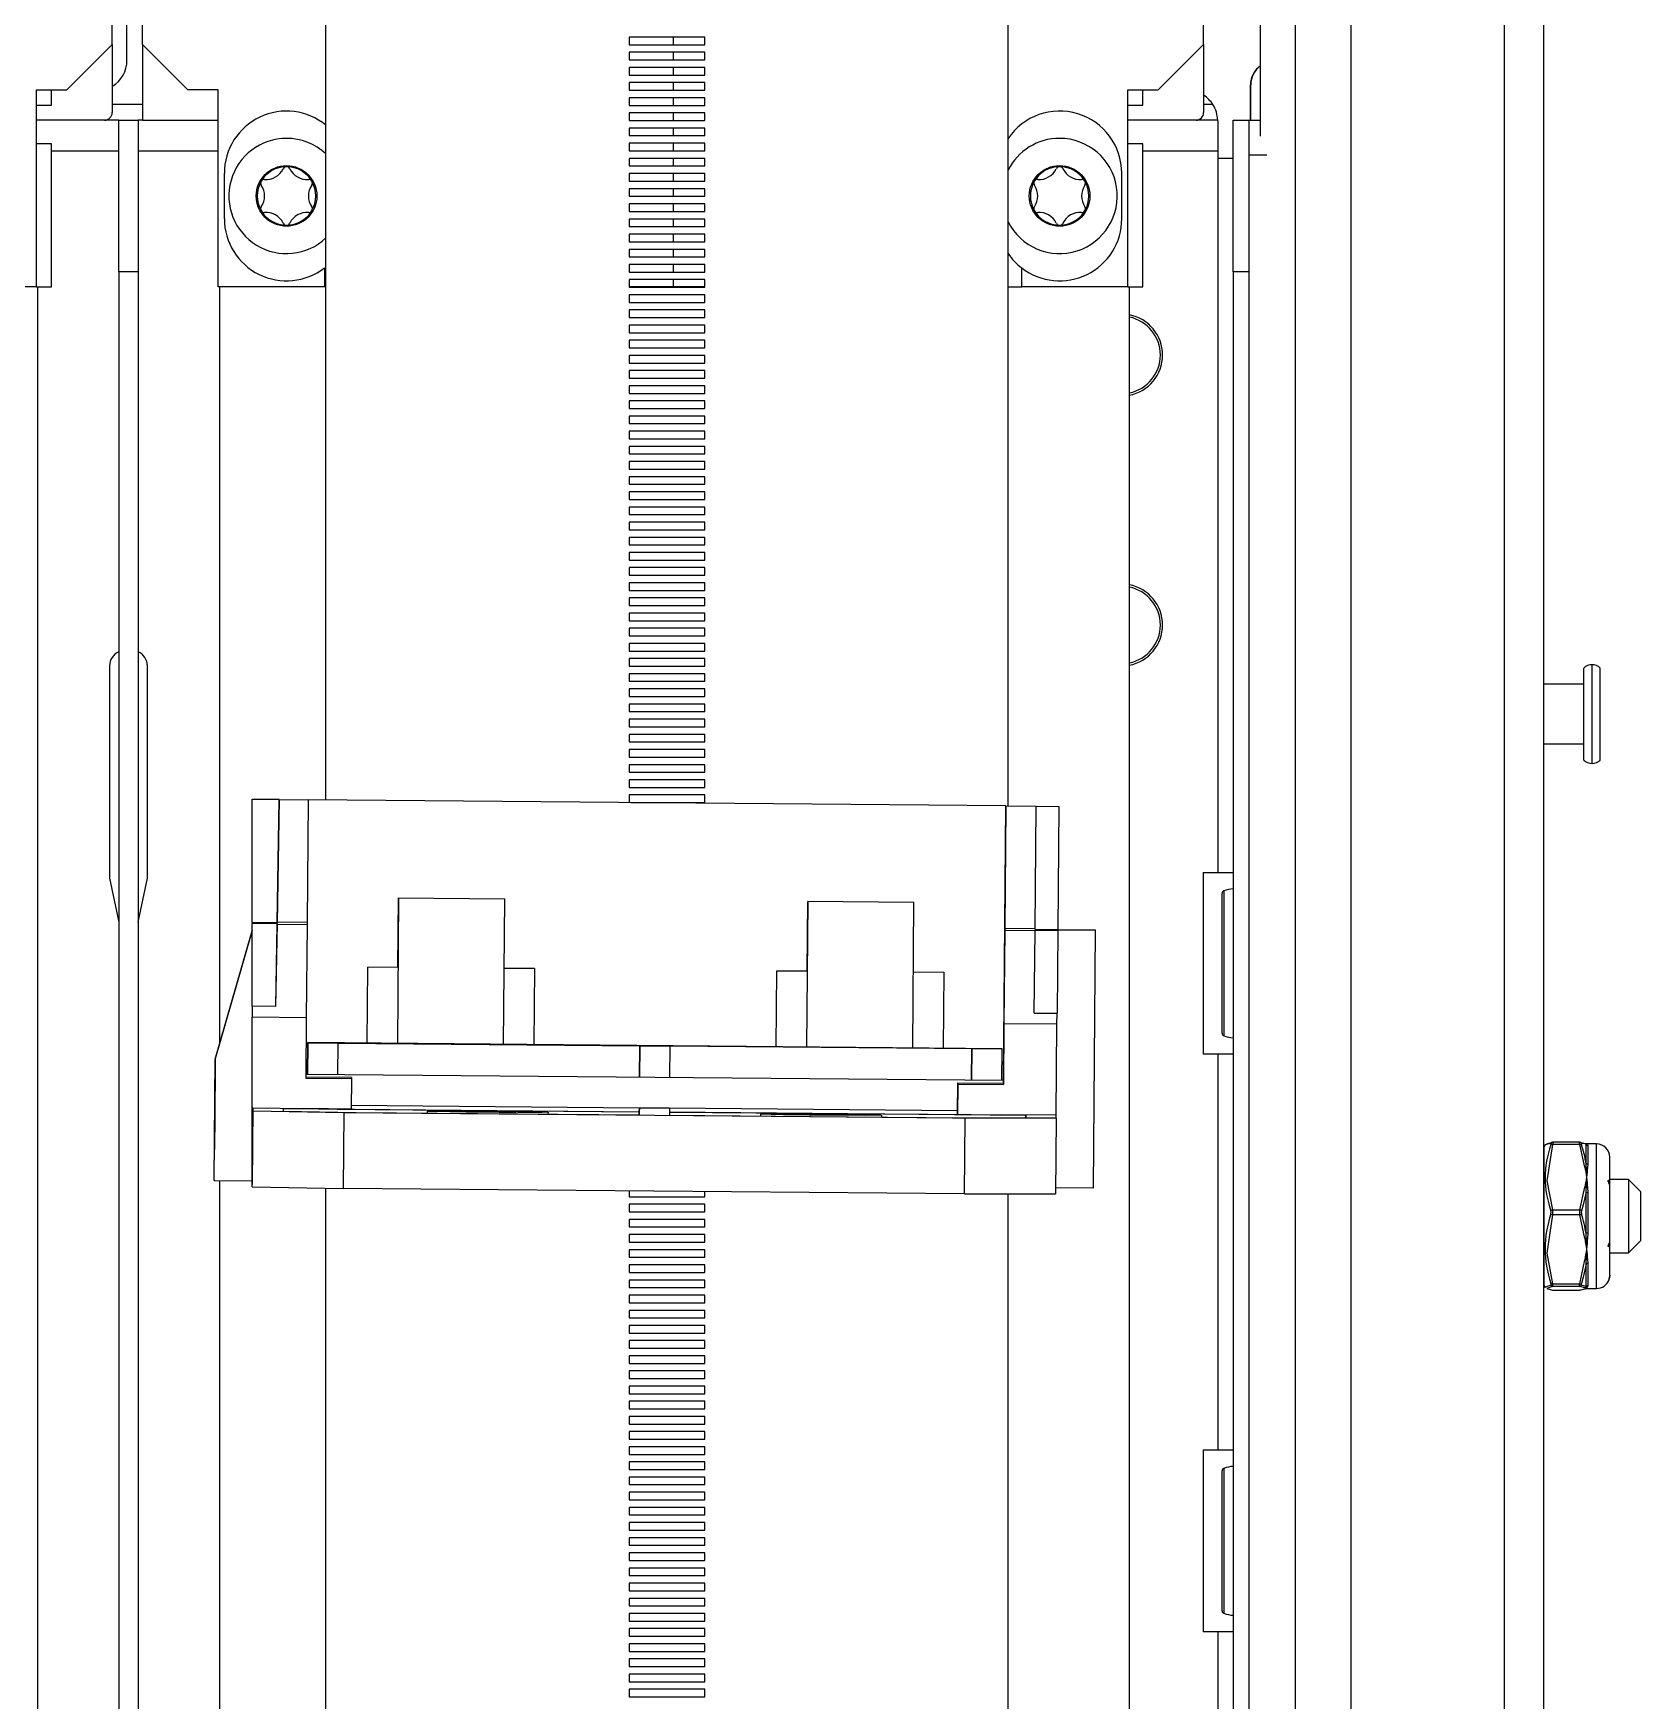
# Paper-space layout 'D' of a CAD drawing. Header units: inches. Extents: x 0 to 136, y 0 to 88.
# Drawn here: x 39.05 to 44.61, y 74.25 to 80.02 of the extents above; entities that cross this region are included whole.
import ezdxf

# ---------------------------------------------------------------- set-up
doc = ezdxf.new("R2010")
doc.units = ezdxf.units.IN
doc.header["$LTSCALE"] = 4
doc.header["$MEASUREMENT"] = 0

psp = doc.layouts.new('D')

# ---------------------------------------------------------------- linework, layer by layer
at = {"color": 7, "linetype": 'Continuous', "lineweight": 25}
for p, q in [((44.1397, 47.4141), (44.1397, 83.2074)), ((44.2752, 83.2074), (44.2752, 47.4141)), ((43.6085, 47.6765), (43.6085, 82.9449)), ((40.0585, 77.3692), (40.0585, 81.8923)), ((42.4207, 77.3486), (42.4207, 81.8923)), ((39.3183, 79.9858), (39.3183, 81.4031)), ((39.4233, 79.9858), (39.4233, 81.4031)), ((43.0979, 79.9858), (43.0979, 81.4031)), ((43.4154, 80.5943), (43.4154, 53.9276)), ((39.3696, 79.9308), (39.3696, 80.2191)), ((43.2941, 80.26), (43.2941, 79.6677)), ((39.3183, 79.9858), (39.1609, 79.8283)), ((39.3183, 79.9858), (39.3183, 79.7496)), ((39.5808, 79.8283), (39.4233, 79.9858)), ((39.4233, 79.9858), (39.4233, 79.7233)), ((41.3708, 80.0109), (41.1084, 80.0109)), ((41.1084, 80.0109), (41.1084, 79.9847)), ((41.3708, 80.0109), (41.1084, 80.0109)), ((41.1084, 79.9847), (41.3708, 79.9847)), ((41.2606, 80.0109), (41.2606, 79.9847)), ((41.2606, 80.0109), (41.2606, 79.9847)), ((41.3708, 79.9847), (41.3708, 80.0109)), ((43.0979, 79.9858), (42.9404, 79.8283)), ((43.0979, 79.9858), (43.0979, 79.7496)), ((41.3708, 79.9584), (41.1084, 79.9584)), ((41.1084, 79.9584), (41.1084, 79.9322)), ((41.3708, 79.9584), (41.1084, 79.9584)), ((41.1084, 79.9322), (41.3708, 79.9322)), ((41.2606, 79.9584), (41.2606, 79.9322)), ((41.2606, 79.9584), (41.2606, 79.9322)), ((41.3708, 79.9322), (41.3708, 79.9584)), ((41.3708, 79.9059), (41.1084, 79.9059)), ((41.1084, 79.9059), (41.1084, 79.8797)), ((41.3708, 79.9059), (41.1084, 79.9059)), ((41.1084, 79.8797), (41.3708, 79.8797)), ((41.2606, 79.9059), (41.2606, 79.8797)), ((41.2606, 79.9059), (41.2606, 79.8797)), ((41.3708, 79.8797), (41.3708, 79.9059)), ((39.0559, 79.8283), (39.1609, 79.8283)), ((39.0559, 79.1459), (39.0559, 79.8283)), ((39.1084, 79.7758), (39.1084, 79.8283)), ((39.6858, 79.8283), (39.5808, 79.8283)), ((39.6858, 79.1459), (39.6858, 79.8283)), ((41.3708, 79.8534), (41.1084, 79.8534)), ((41.1084, 79.8534), (41.1084, 79.8272)), ((41.3708, 79.8534), (41.1084, 79.8534)), ((41.1084, 79.8272), (41.3708, 79.8272)), ((41.3708, 79.801), (41.1084, 79.801)), ((41.1084, 79.801), (41.1084, 79.7747)), ((41.3708, 79.801), (41.1084, 79.801)), ((41.2606, 79.8534), (41.2606, 79.8272)), ((41.2606, 79.8534), (41.2606, 79.8272)), ((41.2606, 79.801), (41.2606, 79.7747)), ((41.2606, 79.801), (41.2606, 79.7747)), ((41.3708, 79.8272), (41.3708, 79.8534)), ((41.3708, 79.7747), (41.3708, 79.801)), ((42.8354, 79.8283), (42.9404, 79.8283)), ((42.8354, 79.1459), (42.8354, 79.8283)), ((42.8879, 79.7758), (42.8879, 79.8283)), ((43.2611, 79.8457), (43.26, 79.8457)), ((43.26, 79.7233), (43.26, 79.8457)), ((43.2611, 79.7233), (43.2611, 79.8457)), ((39.0559, 79.7758), (39.1084, 79.7758)), ((39.4233, 79.7771), (39.3183, 79.7771)), ((41.1084, 79.7747), (41.3708, 79.7747)), ((41.3708, 79.7485), (41.1084, 79.7485)), ((41.1084, 79.7485), (41.1084, 79.7222)), ((41.3708, 79.7485), (41.1084, 79.7485)), ((41.2606, 79.7485), (41.2606, 79.7222)), ((41.2606, 79.7485), (41.2606, 79.7222)), ((41.3708, 79.7222), (41.3708, 79.7485)), ((42.8354, 79.7758), (42.8879, 79.7758)), ((43.1302, 79.7771), (43.0979, 79.7771)), ((39.2921, 79.7233), (39.0559, 79.7233)), ((39.3409, 79.7233), (39.2921, 79.7233)), ((39.3409, 79.7233), (39.4087, 79.7233)), ((39.3409, 79.1984), (39.3409, 79.7233)), ((39.4087, 79.7233), (39.4087, 79.1984)), ((39.4233, 79.7233), (39.4087, 79.7233)), ((39.4233, 79.7233), (39.6858, 79.7233)), ((41.1084, 79.7222), (41.3708, 79.7222)), ((41.3708, 79.696), (41.1084, 79.696)), ((41.1084, 79.696), (41.1084, 79.6697)), ((41.3708, 79.696), (41.1084, 79.696)), ((41.2606, 79.696), (41.2606, 79.6697)), ((41.2606, 79.696), (41.2606, 79.6697)), ((41.3708, 79.6697), (41.3708, 79.696)), ((43.0716, 79.7233), (42.8354, 79.7233)), ((43.1466, 79.7233), (43.0716, 79.7233)), ((43.1466, 79.7208), (43.1466, 79.7233)), ((43.1466, 79.7208), (43.1466, 79.6158)), ((43.2003, 79.7233), (43.2541, 79.7233)), ((43.2003, 79.1984), (43.2003, 79.7233)), ((43.2541, 79.7233), (43.2941, 79.7233)), ((43.2541, 79.7233), (43.2541, 79.1984)), ((39.1084, 79.6418), (39.0559, 79.6418)), ((39.1084, 79.1459), (39.1084, 79.6418)), ((41.1084, 79.6697), (41.3708, 79.6697)), ((41.3708, 79.6435), (41.1084, 79.6435)), ((41.1084, 79.6435), (41.1084, 79.6172)), ((41.3708, 79.6435), (41.1084, 79.6435)), ((41.2606, 79.6435), (41.2606, 79.6172)), ((41.2606, 79.6435), (41.2606, 79.6172)), ((41.3708, 79.6172), (41.3708, 79.6435)), ((42.8879, 79.6418), (42.8354, 79.6418)), ((42.8879, 79.1459), (42.8879, 79.6418)), ((39.3409, 79.6158), (39.1084, 79.6158)), ((39.6858, 79.6158), (39.4087, 79.6158)), ((41.1084, 79.6172), (41.3708, 79.6172)), ((41.3708, 79.591), (41.1084, 79.591)), ((41.1084, 79.591), (41.1084, 79.5647)), ((41.3708, 79.591), (41.1084, 79.591)), ((41.2606, 79.591), (41.2606, 79.5647)), ((41.2606, 79.591), (41.2606, 79.5647)), ((41.3708, 79.5647), (41.3708, 79.591)), ((43.1466, 79.6158), (42.8879, 79.6158)), ((43.1466, 79.6158), (43.1466, 79.5921)), ((43.1466, 79.5921), (43.1466, 77.1183)), ((43.1466, 79.5921), (43.2003, 79.5921)), ((43.3164, 79.6025), (43.2541, 79.6025)), ((39.7068, 79.3821), (39.7068, 79.5396)), ((41.1084, 79.5647), (41.3708, 79.5647)), ((41.3708, 79.5385), (41.1084, 79.5385)), ((41.1084, 79.5385), (41.1084, 79.5122)), ((41.3708, 79.5385), (41.1084, 79.5385)), ((41.1084, 79.5122), (41.3708, 79.5122)), ((41.2606, 79.5385), (41.2606, 79.5122)), ((41.2606, 79.5385), (41.2606, 79.5122)), ((41.3708, 79.5122), (41.3708, 79.5385)), ((42.8144, 79.3821), (42.8144, 79.5396)), ((41.3708, 79.486), (41.1084, 79.486)), ((41.1084, 79.486), (41.1084, 79.4597)), ((41.3708, 79.486), (41.1084, 79.486)), ((41.1084, 79.4597), (41.3708, 79.4597)), ((41.2606, 79.486), (41.2606, 79.4597)), ((41.2606, 79.486), (41.2606, 79.4597)), ((41.3708, 79.4597), (41.3708, 79.486)), ((41.3708, 79.4335), (41.1084, 79.4335)), ((41.1084, 79.4335), (41.1084, 79.4073)), ((41.3708, 79.4335), (41.1084, 79.4335)), ((41.1084, 79.4073), (41.3708, 79.4073)), ((41.2606, 79.4335), (41.2606, 79.4073)), ((41.2606, 79.4335), (41.2606, 79.4073)), ((41.3708, 79.4073), (41.3708, 79.4335)), ((41.3708, 79.381), (41.1084, 79.381)), ((41.1084, 79.381), (41.1084, 79.3548)), ((41.3708, 79.381), (41.1084, 79.381)), ((41.1084, 79.3548), (41.3708, 79.3548)), ((41.2606, 79.381), (41.2606, 79.3548)), ((41.2606, 79.381), (41.2606, 79.3548)), ((41.3708, 79.3548), (41.3708, 79.381)), ((41.3708, 79.3285), (41.1084, 79.3285)), ((41.1084, 79.3285), (41.1084, 79.3023)), ((41.3708, 79.3285), (41.1084, 79.3285)), ((41.1084, 79.3023), (41.3708, 79.3023)), ((41.2606, 79.3285), (41.2606, 79.3023)), ((41.2606, 79.3285), (41.2606, 79.3023)), ((41.3708, 79.3023), (41.3708, 79.3285)), ((41.3708, 79.276), (41.1084, 79.276)), ((41.1084, 79.276), (41.1084, 79.2498)), ((41.3708, 79.276), (41.1084, 79.276)), ((41.1084, 79.2498), (41.3708, 79.2498)), ((41.3708, 79.2235), (41.1084, 79.2235)), ((41.1084, 79.2235), (41.1084, 79.1973)), ((41.3708, 79.2235), (41.1084, 79.2235)), ((41.2606, 79.276), (41.2606, 79.2498)), ((41.2606, 79.276), (41.2606, 79.2498)), ((41.2606, 79.2235), (41.2606, 79.1973)), ((41.2606, 79.2235), (41.2606, 79.1973)), ((41.3708, 79.2498), (41.3708, 79.276)), ((41.3708, 79.1973), (41.3708, 79.2235)), ((39.4087, 79.1984), (39.3409, 79.1984)), ((39.3409, 79.1984), (39.3409, 49.0147)), ((39.4087, 79.1984), (39.4087, 49.0147)), ((40.0532, 79.2115), (40.0532, 79.1459)), ((41.1084, 79.1973), (41.3708, 79.1973)), ((41.3708, 79.171), (41.1084, 79.171)), ((41.1084, 79.171), (41.1084, 79.1448)), ((41.3708, 79.171), (41.1084, 79.171)), ((41.2606, 79.171), (41.2606, 79.1459)), ((41.2606, 79.171), (41.2606, 79.1459)), ((41.3708, 79.1448), (41.3708, 79.171)), ((42.4679, 79.1459), (42.4679, 79.2115)), ((43.2541, 79.1984), (43.2003, 79.1984)), ((43.2003, 79.1984), (43.2003, 49.0147)), ((43.2541, 79.1984), (43.2541, 49.0147)), ((39.0559, 79.1459), (38.6884, 79.1459)), ((39.0559, 79.1459), (39.0611, 79.1459)), ((39.0611, 79.1459), (39.1084, 79.1459)), ((39.0611, 49.6971), (39.0611, 79.1459)), ((40.0532, 79.1459), (39.6858, 79.1459)), ((39.691, 76.5269), (39.691, 79.1459)), ((40.0585, 79.1459), (40.0532, 79.1459)), ((41.2606, 79.1459), (41.1084, 79.1459)), ((41.1084, 79.1448), (41.3708, 79.1448)), ((41.3708, 79.1185), (41.1084, 79.1185)), ((41.1084, 79.1185), (41.1084, 79.0923)), ((41.3708, 79.1185), (41.1084, 79.1185)), ((41.3708, 79.1459), (41.2606, 79.1459)), ((41.3708, 79.0923), (41.3708, 79.1185)), ((42.4207, 79.1459), (42.4679, 79.1459)), ((42.8354, 79.1459), (42.4679, 79.1459)), ((42.8354, 79.1459), (42.8407, 79.1459)), ((42.8407, 79.1459), (42.8879, 79.1459)), ((42.8407, 49.6971), (42.8407, 79.1459)), ((41.1084, 79.0923), (41.3708, 79.0923)), ((41.3708, 79.066), (41.1084, 79.066)), ((41.1084, 79.066), (41.1084, 79.0398)), ((41.3708, 79.066), (41.1084, 79.066)), ((41.3708, 79.0398), (41.3708, 79.066)), ((41.1084, 79.0398), (41.3708, 79.0398)), ((41.3708, 79.0136), (41.1084, 79.0136)), ((41.1084, 79.0136), (41.1084, 78.9873)), ((41.3708, 79.0136), (41.1084, 79.0136)), ((41.3708, 78.9873), (41.3708, 79.0136)), ((41.1084, 78.9873), (41.3708, 78.9873)), ((41.3708, 78.9611), (41.1084, 78.9611)), ((41.1084, 78.9611), (41.1084, 78.9348)), ((41.3708, 78.9611), (41.1084, 78.9611)), ((41.1084, 78.9348), (41.3708, 78.9348)), ((41.3708, 78.9348), (41.3708, 78.9611)), ((41.3708, 78.9086), (41.1084, 78.9086)), ((41.1084, 78.9086), (41.1084, 78.8823)), ((41.3708, 78.9086), (41.1084, 78.9086)), ((41.1084, 78.8823), (41.3708, 78.8823)), ((41.3708, 78.8823), (41.3708, 78.9086)), ((41.3708, 78.8561), (41.1084, 78.8561)), ((41.1084, 78.8561), (41.1084, 78.8298)), ((41.3708, 78.8561), (41.1084, 78.8561)), ((41.1084, 78.8298), (41.3708, 78.8298)), ((41.3708, 78.8298), (41.3708, 78.8561)), ((41.3708, 78.8036), (41.1084, 78.8036)), ((41.1084, 78.8036), (41.1084, 78.7773)), ((41.3708, 78.8036), (41.1084, 78.8036)), ((41.1084, 78.7773), (41.3708, 78.7773)), ((41.3708, 78.7773), (41.3708, 78.8036)), ((41.3708, 78.7511), (41.1084, 78.7511)), ((41.1084, 78.7511), (41.1084, 78.7248)), ((41.3708, 78.7511), (41.1084, 78.7511)), ((41.1084, 78.7248), (41.3708, 78.7248)), ((41.3708, 78.7248), (41.3708, 78.7511)), ((41.3708, 78.6986), (41.1084, 78.6986)), ((41.1084, 78.6986), (41.1084, 78.6723)), ((41.3708, 78.6986), (41.1084, 78.6986)), ((41.1084, 78.6723), (41.3708, 78.6723)), ((41.3708, 78.6461), (41.1084, 78.6461)), ((41.1084, 78.6461), (41.1084, 78.6199)), ((41.3708, 78.6461), (41.1084, 78.6461)), ((41.3708, 78.6723), (41.3708, 78.6986)), ((41.3708, 78.6199), (41.3708, 78.6461)), ((41.1084, 78.6199), (41.3708, 78.6199)), ((41.3708, 78.5936), (41.1084, 78.5936)), ((41.1084, 78.5936), (41.1084, 78.5674)), ((41.3708, 78.5936), (41.1084, 78.5936)), ((41.3708, 78.5674), (41.3708, 78.5936)), ((41.1084, 78.5674), (41.3708, 78.5674)), ((41.3708, 78.5411), (41.1084, 78.5411)), ((41.1084, 78.5411), (41.1084, 78.5149)), ((41.3708, 78.5411), (41.1084, 78.5411)), ((41.3708, 78.5149), (41.3708, 78.5411)), ((41.1084, 78.5149), (41.3708, 78.5149)), ((41.3708, 78.4886), (41.1084, 78.4886)), ((41.1084, 78.4886), (41.1084, 78.4624)), ((41.3708, 78.4886), (41.1084, 78.4886)), ((41.3708, 78.4624), (41.3708, 78.4886)), ((41.1084, 78.4624), (41.3708, 78.4624)), ((41.3708, 78.4361), (41.1084, 78.4361)), ((41.1084, 78.4361), (41.1084, 78.4099)), ((41.3708, 78.4361), (41.1084, 78.4361)), ((41.3708, 78.4099), (41.3708, 78.4361)), ((41.1084, 78.4099), (41.3708, 78.4099)), ((41.3708, 78.3836), (41.1084, 78.3836)), ((41.1084, 78.3836), (41.1084, 78.3574)), ((41.3708, 78.3836), (41.1084, 78.3836)), ((41.1084, 78.3574), (41.3708, 78.3574)), ((41.3708, 78.3574), (41.3708, 78.3836)), ((41.3708, 78.3311), (41.1084, 78.3311)), ((41.1084, 78.3311), (41.1084, 78.3049)), ((41.3708, 78.3311), (41.1084, 78.3311)), ((41.1084, 78.3049), (41.3708, 78.3049)), ((41.3708, 78.3049), (41.3708, 78.3311)), ((41.3708, 78.2786), (41.1084, 78.2786)), ((41.1084, 78.2786), (41.1084, 78.2524)), ((41.3708, 78.2786), (41.1084, 78.2786)), ((41.1084, 78.2524), (41.3708, 78.2524)), ((41.3708, 78.2524), (41.3708, 78.2786)), ((41.3708, 78.2262), (41.1084, 78.2262)), ((41.1084, 78.2262), (41.1084, 78.1999)), ((41.3708, 78.2262), (41.1084, 78.2262)), ((41.1084, 78.1999), (41.3708, 78.1999)), ((41.3708, 78.1999), (41.3708, 78.2262)), ((41.3708, 78.1737), (41.1084, 78.1737)), ((41.1084, 78.1737), (41.1084, 78.1474)), ((41.3708, 78.1737), (41.1084, 78.1737)), ((41.1084, 78.1474), (41.3708, 78.1474)), ((41.3708, 78.1474), (41.3708, 78.1737)), ((41.3708, 78.1212), (41.1084, 78.1212)), ((41.1084, 78.1212), (41.1084, 78.0949)), ((41.3708, 78.1212), (41.1084, 78.1212)), ((41.1084, 78.0949), (41.3708, 78.0949)), ((41.3708, 78.0687), (41.1084, 78.0687)), ((41.1084, 78.0687), (41.1084, 78.0424)), ((41.3708, 78.0687), (41.1084, 78.0687)), ((41.3708, 78.0949), (41.3708, 78.1212)), ((41.3708, 78.0424), (41.3708, 78.0687)), ((41.1084, 78.0424), (41.3708, 78.0424)), ((41.3708, 78.0162), (41.1084, 78.0162)), ((41.1084, 78.0162), (41.1084, 77.9899)), ((41.3708, 78.0162), (41.1084, 78.0162)), ((41.3708, 77.9899), (41.3708, 78.0162)), ((41.1084, 77.9899), (41.3708, 77.9899)), ((41.3708, 77.9637), (41.1084, 77.9637)), ((41.1084, 77.9637), (41.1084, 77.9374)), ((41.3708, 77.9637), (41.1084, 77.9637)), ((41.3708, 77.9374), (41.3708, 77.9637)), ((41.1084, 77.9374), (41.3708, 77.9374)), ((41.3708, 77.9112), (41.1084, 77.9112)), ((41.1084, 77.9112), (41.1084, 77.8849)), ((41.3708, 77.9112), (41.1084, 77.9112)), ((41.3708, 77.8849), (41.3708, 77.9112)), ((41.1084, 77.8849), (41.3708, 77.8849)), ((41.3708, 77.8587), (41.1084, 77.8587)), ((41.1084, 77.8587), (41.1084, 77.8325)), ((41.3708, 77.8587), (41.1084, 77.8587)), ((41.3708, 77.8325), (41.3708, 77.8587)), ((39.3092, 77.8336), (39.3092, 77.0987)), ((39.4404, 77.0987), (39.4404, 77.8336)), ((41.1084, 77.8325), (41.3708, 77.8325)), ((41.3708, 77.8062), (41.1084, 77.8062)), ((41.1084, 77.8062), (41.1084, 77.78)), ((41.3708, 77.8062), (41.1084, 77.8062)), ((41.1084, 77.78), (41.3708, 77.78)), ((41.3708, 77.78), (41.3708, 77.8062)), ((44.4141, 77.5074), (44.4141, 77.8258)), ((44.4428, 77.4959), (44.4428, 77.8372)), ((44.4714, 77.5074), (44.4714, 77.8258)), ((41.3708, 77.7537), (41.1084, 77.7537)), ((41.1084, 77.7537), (41.1084, 77.7275)), ((41.3708, 77.7537), (41.1084, 77.7537)), ((41.1084, 77.7275), (41.3708, 77.7275)), ((41.3708, 77.7275), (41.3708, 77.7537)), ((44.2752, 77.7712), (44.4141, 77.7712)), ((41.3708, 77.7012), (41.1084, 77.7012)), ((41.1084, 77.7012), (41.1084, 77.675)), ((41.3708, 77.7012), (41.1084, 77.7012)), ((41.1084, 77.675), (41.3708, 77.675)), ((41.3708, 77.675), (41.3708, 77.7012)), ((41.3708, 77.6487), (41.1084, 77.6487)), ((41.1084, 77.6487), (41.1084, 77.6225)), ((41.3708, 77.6487), (41.1084, 77.6487)), ((41.1084, 77.6225), (41.3708, 77.6225)), ((41.3708, 77.6225), (41.3708, 77.6487)), ((41.3708, 77.5962), (41.1084, 77.5962)), ((41.1084, 77.5962), (41.1084, 77.57)), ((41.3708, 77.5962), (41.1084, 77.5962)), ((41.1084, 77.57), (41.3708, 77.57)), ((41.3708, 77.57), (41.3708, 77.5962)), ((44.4141, 77.5619), (44.2752, 77.5619)), ((41.3708, 77.5437), (41.1084, 77.5437)), ((41.1084, 77.5437), (41.1084, 77.5175)), ((41.3708, 77.5437), (41.1084, 77.5437)), ((41.1084, 77.5175), (41.3708, 77.5175)), ((41.3708, 77.4912), (41.1084, 77.4912)), ((41.1084, 77.4912), (41.1084, 77.465)), ((41.3708, 77.4912), (41.1084, 77.4912)), ((41.3708, 77.5175), (41.3708, 77.5437)), ((41.3708, 77.465), (41.3708, 77.4912)), ((41.1084, 77.465), (41.3708, 77.465)), ((41.3708, 77.4388), (41.1084, 77.4388)), ((41.1084, 77.4388), (41.1084, 77.4125)), ((41.3708, 77.4388), (41.1084, 77.4388)), ((41.3708, 77.4125), (41.3708, 77.4388)), ((41.1084, 77.4125), (41.3708, 77.4125)), ((41.3708, 77.3863), (41.1084, 77.3863)), ((41.1084, 77.3863), (41.1084, 77.3601)), ((41.3708, 77.3863), (41.1084, 77.3863)), ((41.3708, 77.36), (41.3708, 77.3863)), ((39.803, 77.3712), (39.803, 77.3719)), ((39.8968, 77.3704), (39.803, 77.3712)), ((39.803, 76.9446), (39.803, 77.3712)), ((39.8968, 77.3704), (39.8894, 76.9439)), ((39.8895, 76.9455), (39.8968, 77.369)), ((39.8968, 77.369), (39.8968, 77.3704)), ((39.9981, 77.3681), (39.8968, 77.369)), ((39.9945, 76.9446), (39.9981, 77.3681)), ((39.9981, 77.3681), (39.9982, 77.3693)), ((42.4128, 77.3482), (39.9982, 77.3693)), ((41.1145, 77.36), (41.3708, 77.36)), ((42.4045, 76.3972), (42.4128, 77.3482)), ((42.4128, 77.3471), (42.4091, 76.9235)), ((42.4128, 77.3471), (42.4128, 77.3482)), ((42.5177, 77.3462), (42.4128, 77.3471)), ((42.514, 76.9226), (42.5177, 77.3462)), ((42.5177, 77.3475), (42.5965, 77.3468)), ((42.5177, 77.3462), (42.5177, 77.3475)), ((42.5965, 77.3468), (42.5928, 76.9203)), ((42.5965, 77.3468), (42.5965, 77.3475)), ((39.3092, 77.0987), (39.3409, 76.9463)), ((39.4087, 76.9463), (39.4404, 77.0987)), ((43.0966, 77.1183), (43.0966, 76.4884)), ((43.0966, 77.1183), (43.1466, 77.1183)), ((43.1466, 77.1183), (43.2003, 77.1183)), ((40.3102, 77.0301), (40.3058, 76.526)), ((40.3081, 76.7891), (40.3102, 77.0301)), ((40.3102, 77.0301), (40.6776, 77.0268)), ((43.1621, 76.5609), (43.1621, 77.0457)), ((43.1682, 77.0544), (43.1682, 76.5523)), ((40.6732, 76.5228), (40.6776, 77.0268)), ((41.7274, 77.0177), (41.723, 76.5136)), ((41.7253, 76.7768), (41.7274, 77.0177)), ((42.0949, 77.0145), (41.7274, 77.0177)), ((42.0905, 76.5104), (42.0949, 77.0145)), ((39.8029, 76.9165), (39.6754, 76.4724)), ((39.6754, 76.4712), (39.8029, 76.9153)), ((39.8895, 76.9439), (39.8029, 76.9446)), ((39.8029, 76.9446), (39.8029, 76.9416)), ((39.8894, 76.9409), (39.8029, 76.9416)), ((39.8029, 76.6546), (39.8029, 76.9416)), ((39.8894, 76.9409), (39.8844, 76.6539)), ((39.8845, 76.6539), (39.8894, 76.9386)), ((39.8894, 76.9386), (39.8894, 76.9409)), ((39.8894, 76.9386), (39.9944, 76.9377)), ((39.8895, 76.9439), (39.8895, 76.9455)), ((39.9945, 76.9446), (39.8895, 76.9455)), ((39.9916, 76.615), (39.9944, 76.9377)), ((39.9944, 76.9377), (39.9945, 76.9446)), ((42.409, 76.9166), (42.4062, 76.5939)), ((42.4091, 76.9235), (42.409, 76.9166)), ((42.514, 76.9157), (42.409, 76.9166)), ((42.514, 76.9226), (42.4091, 76.9235)), ((42.5115, 76.631), (42.514, 76.9157)), ((42.514, 76.921), (42.514, 76.9226)), ((42.514, 76.921), (42.5928, 76.9203)), ((42.514, 76.918), (42.5928, 76.9173)), ((42.514, 76.9157), (42.514, 76.918)), ((42.5928, 76.9173), (42.5902, 76.6303)), ((42.5928, 76.9203), (42.5928, 76.9194)), ((42.724, 76.9182), (42.5928, 76.9194)), ((42.724, 76.917), (42.5928, 76.9182)), ((42.5928, 76.9182), (42.5928, 76.9173)), ((42.7162, 76.0247), (42.724, 76.917)), ((42.724, 76.917), (42.724, 76.9182)), ((40.2008, 76.5269), (40.2031, 76.79)), ((40.3081, 76.7891), (40.2031, 76.79)), ((40.7805, 76.785), (40.6755, 76.7859)), ((40.7805, 76.785), (40.7782, 76.5219)), ((41.6181, 76.5145), (41.6203, 76.7777)), ((41.6203, 76.7777), (41.7253, 76.7768)), ((42.0928, 76.7735), (42.1978, 76.7726)), ((42.1978, 76.7726), (42.1955, 76.5095)), ((39.8845, 76.6539), (39.8029, 76.6546)), ((39.8029, 76.6546), (39.8029, 76.6166)), ((42.5115, 76.631), (42.5903, 76.6303)), ((42.5899, 76.5923), (42.5903, 76.6303)), ((39.9916, 76.615), (39.8029, 76.6166)), ((39.8029, 76.0392), (39.8029, 76.6166)), ((39.9898, 76.405), (39.9916, 76.615)), ((42.4062, 76.5939), (42.4044, 76.3839)), ((42.5899, 76.5923), (42.4062, 76.5939)), ((42.5872, 76.2769), (42.5899, 76.5923)), ((39.9951, 76.4183), (39.9961, 76.5287)), ((39.9961, 76.5279), (39.9951, 76.4183)), ((39.9961, 76.5287), (39.9961, 76.5279)), ((42.4002, 76.5077), (39.9961, 76.5287)), ((39.9961, 76.5279), (40.101, 76.527)), ((40.1001, 76.4173), (40.101, 76.527)), ((40.101, 76.527), (41.1456, 76.5179)), ((41.1456, 76.5179), (41.1447, 76.4082)), ((41.1447, 76.4082), (41.1456, 76.5179)), ((41.1456, 76.5179), (41.2506, 76.517)), ((41.2497, 76.4073), (41.2506, 76.517)), ((41.2506, 76.517), (42.2952, 76.5078)), ((39.6717, 76.0513), (39.6754, 76.4712)), ((39.6754, 76.4724), (39.6738, 76.2887)), ((39.6754, 76.4724), (39.6754, 76.4712)), ((42.2942, 76.3982), (42.2952, 76.5078)), ((42.2952, 76.5078), (42.2942, 76.3982)), ((42.2952, 76.5078), (42.4002, 76.5069)), ((42.3992, 76.3973), (42.4002, 76.5069)), ((42.4002, 76.5077), (42.4002, 76.5069)), ((43.1466, 76.4884), (43.0966, 76.4884)), ((43.1466, 76.4884), (43.1466, 75.1183)), ((43.2003, 76.4884), (43.1466, 76.4884)), ((39.6749, 76.4224), (39.6749, 76.421)), ((39.6749, 76.4224), (39.6749, 76.4224)), ((39.6749, 76.421), (39.6749, 76.421)), ((40.1473, 76.4082), (39.9898, 76.4096)), ((40.1473, 76.4036), (39.9898, 76.405)), ((42.4045, 76.3972), (39.9899, 76.4183)), ((40.1473, 76.4036), (40.1463, 76.2987)), ((40.1473, 76.4082), (40.1473, 76.4036)), ((42.246, 76.2849), (42.2469, 76.3899)), ((42.2469, 76.3853), (42.246, 76.2803)), ((42.2469, 76.3899), (42.2469, 76.3853)), ((42.2469, 76.3899), (42.4044, 76.3885)), ((42.2469, 76.3853), (42.4044, 76.3839)), ((42.4044, 76.3885), (42.4044, 76.3839)), ((39.8028, 76.0291), (39.8051, 76.2916)), ((39.8051, 76.3012), (39.8029, 76.0387)), ((39.8051, 76.3012), (39.8051, 76.2916)), ((39.9941, 76.2995), (39.8051, 76.3012)), ((40.12, 76.2861), (39.8051, 76.2916)), ((41.1437, 76.2884), (39.9101, 76.2991)), ((39.9101, 76.2991), (39.9101, 76.291)), ((39.9101, 76.291), (40.1635, 76.2866)), ((40.1463, 76.2987), (39.9889, 76.3)), ((39.9889, 76.2996), (39.9889, 76.3)), ((39.9941, 76.2995), (39.9941, 76.3)), ((39.9941, 76.2995), (39.9941, 76.3)), ((40.0991, 76.2991), (40.0991, 76.2984)), ((40.0991, 76.2984), (41.1437, 76.2893)), ((40.12, 76.2861), (40.1177, 76.0236)), ((42.2722, 76.2673), (40.12, 76.2861)), ((41.1438, 76.3021), (40.1464, 76.3108)), ((40.1635, 76.2866), (41.1436, 76.2781)), ((40.4088, 76.2913), (40.4087, 76.2845)), ((40.8286, 76.2808), (40.8287, 76.2877)), ((41.1438, 76.3021), (41.1436, 76.2893)), ((41.1436, 76.2781), (41.1437, 76.2884)), ((41.1437, 76.2884), (41.1436, 76.2781)), ((41.1437, 76.2893), (41.1438, 76.3021)), ((41.2487, 76.3012), (41.1438, 76.3021)), ((42.4822, 76.2767), (41.2486, 76.2875)), ((41.2486, 76.2875), (41.2486, 76.2771)), ((41.2487, 76.3012), (41.2487, 76.2884)), ((42.2461, 76.2925), (41.2487, 76.3012)), ((41.2487, 76.2884), (42.2932, 76.2793)), ((41.5636, 76.2813), (41.5635, 76.2744)), ((42.246, 76.2803), (42.246, 76.2849)), ((42.246, 76.2803), (42.4035, 76.279)), ((42.2932, 76.2793), (42.2932, 76.2799)), ((42.2932, 76.2799), (42.2932, 76.2793)), ((42.3982, 76.279), (42.3982, 76.2786)), ((42.5872, 76.2769), (42.3982, 76.2786)), ((42.4035, 76.279), (42.4035, 76.2785)), ((41.2486, 76.2771), (42.2287, 76.2686)), ((41.9834, 76.2707), (41.9835, 76.2776)), ((42.2287, 76.2686), (42.4821, 76.2686)), ((42.2699, 76.0048), (42.2722, 76.2673)), ((42.5871, 76.2673), (42.2722, 76.2673)), ((42.4821, 76.2686), (42.4822, 76.2767)), ((42.4822, 76.2767), (42.4821, 76.2686)), ((42.5871, 76.2673), (42.5848, 76.0048)), ((42.5871, 76.2673), (42.5872, 76.2769)), ((39.6717, 76.054), (39.6729, 76.1944)), ((44.2806, 76.1744), (44.2761, 76.1667)), ((44.2761, 76.1667), (44.2761, 76.1402)), ((44.4001, 76.1758), (44.3064, 76.1758)), ((44.4, 76.1838), (44.3066, 76.1838)), ((44.4001, 76.1838), (44.4181, 76.1793)), ((44.4181, 76.0977), (44.4001, 76.1758)), ((44.4221, 76.111), (44.4221, 76.1766)), ((44.4585, 76.1776), (44.425, 76.1776)), ((44.4273, 76.1759), (44.4282, 76.1731)), ((44.4282, 76.1731), (44.4282, 76.1085)), ((44.4585, 75.6776), (44.4585, 76.1776)), ((39.6726, 76.1586), (39.6726, 76.16)), ((39.6726, 76.1586), (39.6726, 76.1586)), ((44.2761, 76.1402), (44.2761, 75.6885)), ((44.4282, 76.1085), (44.4273, 76.0956)), ((44.5044, 76.0429), (44.5044, 76.1317)), ((39.6717, 76.054), (39.6717, 76.0513)), ((39.6717, 76.0513), (39.8029, 76.0501)), ((39.691, 49.6971), (39.691, 76.0511)), ((44.5695, 76.0543), (44.5044, 76.0543)), ((44.6112, 76.0126), (44.5695, 76.0543)), ((44.5695, 76.0543), (44.5695, 75.8009)), ((39.8028, 76.0291), (39.8029, 76.0387)), ((39.8028, 76.0291), (40.1177, 76.0236)), ((40.0585, 48.6199), (40.0585, 76.0247)), ((42.2699, 76.0048), (40.1177, 76.0236)), ((41.1084, 76.015), (41.1084, 75.9952)), ((41.1084, 75.9952), (41.3708, 75.9952)), ((41.3708, 75.9952), (41.3708, 76.0127)), ((42.2699, 76.0048), (42.5848, 76.0048)), ((42.4207, 48.6199), (42.4207, 76.0048)), ((42.7162, 76.0247), (42.585, 76.0259)), ((44.4001, 75.95), (44.4181, 76.0281)), ((44.4221, 75.8678), (44.4221, 76.0108)), ((44.4273, 76.0264), (44.4282, 76.0097)), ((44.4282, 76.0097), (44.4282, 75.8686)), ((44.5044, 76.0332), (44.5044, 76.0429)), ((44.5044, 75.8393), (44.5044, 76.0332)), ((44.6112, 76.0126), (44.6112, 75.8426)), ((41.3708, 75.9689), (41.1084, 75.9689)), ((41.1084, 75.9689), (41.1084, 75.9427)), ((41.3708, 75.9689), (41.1084, 75.9689)), ((41.1084, 75.9427), (41.3708, 75.9427)), ((41.3708, 75.9427), (41.3708, 75.9689)), ((44.3064, 75.95), (44.4001, 75.95)), ((44.4001, 75.9325), (44.3064, 75.9325)), ((44.4181, 75.85), (44.4001, 75.9325)), ((41.3708, 75.9164), (41.1084, 75.9164)), ((41.1084, 75.9164), (41.1084, 75.8902)), ((41.3708, 75.9164), (41.1084, 75.9164)), ((41.1084, 75.8902), (41.3708, 75.8902)), ((41.3708, 75.8902), (41.3708, 75.9164)), ((41.3708, 75.8639), (41.1084, 75.8639)), ((41.1084, 75.8639), (41.1084, 75.8377)), ((41.3708, 75.8639), (41.1084, 75.8639)), ((41.1084, 75.8377), (41.3708, 75.8377)), ((41.3708, 75.8377), (41.3708, 75.8639)), ((44.4282, 75.8686), (44.4273, 75.8513)), ((44.5044, 75.8291), (44.5044, 75.8393)), ((44.5044, 75.724), (44.5044, 75.8291)), ((44.5695, 75.8009), (44.6112, 75.8426)), ((41.3708, 75.8115), (41.1084, 75.8115)), ((41.1084, 75.8115), (41.1084, 75.7852)), ((41.3708, 75.8115), (41.1084, 75.8115)), ((41.1084, 75.7852), (41.3708, 75.7852)), ((41.3708, 75.759), (41.1084, 75.759)), ((41.1084, 75.759), (41.1084, 75.7327)), ((41.3708, 75.759), (41.1084, 75.759)), ((41.3708, 75.7852), (41.3708, 75.8115)), ((41.3708, 75.7327), (41.3708, 75.759)), ((44.4001, 75.6938), (44.4181, 75.7764)), ((44.4221, 75.6844), (44.4221, 75.7619)), ((44.4273, 75.7782), (44.4282, 75.7641)), ((44.4282, 75.7641), (44.4282, 75.6877)), ((44.5044, 75.8009), (44.5695, 75.8009)), ((41.1084, 75.7327), (41.3708, 75.7327)), ((41.3708, 75.7065), (41.1084, 75.7065)), ((41.1084, 75.7065), (41.1084, 75.6802)), ((41.3708, 75.7065), (41.1084, 75.7065)), ((41.3708, 75.6802), (41.3708, 75.7065)), ((44.5044, 75.7235), (44.5044, 75.724)), ((41.1084, 75.6802), (41.3708, 75.6802)), ((41.3708, 75.654), (41.1084, 75.654)), ((41.1084, 75.654), (41.1084, 75.6277)), ((41.3708, 75.654), (41.1084, 75.654)), ((41.3708, 75.6277), (41.3708, 75.654)), ((44.2761, 75.6885), (44.2806, 75.6808)), ((44.3064, 75.6938), (44.4001, 75.6938)), ((44.4001, 75.6844), (44.3064, 75.6844)), ((44.3064, 75.6714), (44.4001, 75.6714)), ((44.3066, 75.6714), (44.4, 75.6714)), ((44.4181, 75.6799), (44.4001, 75.6844)), ((44.4001, 75.6714), (44.4181, 75.6759)), ((44.425, 75.6776), (44.4585, 75.6776)), ((44.4282, 75.6877), (44.4273, 75.6833)), ((41.1084, 75.6277), (41.3708, 75.6277)), ((41.3708, 75.6015), (41.1084, 75.6015)), ((41.1084, 75.6015), (41.1084, 75.5752)), ((41.3708, 75.6015), (41.1084, 75.6015)), ((41.3708, 75.5752), (41.3708, 75.6015)), ((41.1084, 75.5752), (41.3708, 75.5752)), ((41.3708, 75.549), (41.1084, 75.549)), ((41.1084, 75.549), (41.1084, 75.5227)), ((41.3708, 75.549), (41.1084, 75.549)), ((41.3708, 75.5227), (41.3708, 75.549)), ((41.1084, 75.5227), (41.3708, 75.5227)), ((41.3708, 75.4965), (41.1084, 75.4965)), ((41.1084, 75.4965), (41.1084, 75.4702)), ((41.3708, 75.4965), (41.1084, 75.4965)), ((41.1084, 75.4702), (41.3708, 75.4702)), ((41.3708, 75.4702), (41.3708, 75.4965)), ((41.3708, 75.444), (41.1084, 75.444)), ((41.1084, 75.444), (41.1084, 75.4178)), ((41.3708, 75.444), (41.1084, 75.444)), ((41.1084, 75.4178), (41.3708, 75.4178)), ((41.3708, 75.4178), (41.3708, 75.444)), ((41.3708, 75.3915), (41.1084, 75.3915)), ((41.1084, 75.3915), (41.1084, 75.3653)), ((41.3708, 75.3915), (41.1084, 75.3915)), ((41.1084, 75.3653), (41.3708, 75.3653)), ((41.3708, 75.3653), (41.3708, 75.3915)), ((41.3708, 75.339), (41.1084, 75.339)), ((41.1084, 75.339), (41.1084, 75.3128)), ((41.3708, 75.339), (41.1084, 75.339)), ((41.1084, 75.3128), (41.3708, 75.3128)), ((41.3708, 75.3128), (41.3708, 75.339)), ((41.3708, 75.2865), (41.1084, 75.2865)), ((41.1084, 75.2865), (41.1084, 75.2603)), ((41.3708, 75.2865), (41.1084, 75.2865)), ((41.1084, 75.2603), (41.3708, 75.2603)), ((41.3708, 75.2603), (41.3708, 75.2865)), ((41.3708, 75.234), (41.1084, 75.234)), ((41.1084, 75.234), (41.1084, 75.2078)), ((41.3708, 75.234), (41.1084, 75.234)), ((41.1084, 75.2078), (41.3708, 75.2078)), ((41.3708, 75.1815), (41.1084, 75.1815)), ((41.1084, 75.1815), (41.1084, 75.1553)), ((41.3708, 75.1815), (41.1084, 75.1815)), ((41.3708, 75.2078), (41.3708, 75.234)), ((41.3708, 75.1553), (41.3708, 75.1815)), ((41.1084, 75.1553), (41.3708, 75.1553)), ((41.3708, 75.129), (41.1084, 75.129)), ((41.1084, 75.129), (41.1084, 75.1028)), ((41.3708, 75.129), (41.1084, 75.129)), ((41.3708, 75.1028), (41.3708, 75.129)), ((41.1084, 75.1028), (41.3708, 75.1028)), ((41.3708, 75.0765), (41.1084, 75.0765)), ((41.1084, 75.0765), (41.1084, 75.0503)), ((41.3708, 75.0765), (41.1084, 75.0765)), ((41.3708, 75.0503), (41.3708, 75.0765)), ((43.0966, 75.1183), (43.0966, 74.4884)), ((43.0966, 75.1183), (43.1466, 75.1183)), ((43.1466, 75.1183), (43.2003, 75.1183)), ((41.1084, 75.0503), (41.3708, 75.0503)), ((41.3708, 75.0241), (41.1084, 75.0241)), ((41.1084, 75.0241), (41.1084, 74.9978)), ((41.3708, 75.0241), (41.1084, 75.0241)), ((41.3708, 74.9978), (41.3708, 75.0241)), ((43.1621, 74.5609), (43.1621, 75.0457)), ((43.1682, 75.0544), (43.1682, 74.5523)), ((41.1084, 74.9978), (41.3708, 74.9978)), ((41.3708, 74.9716), (41.1084, 74.9716)), ((41.1084, 74.9716), (41.1084, 74.9453)), ((41.3708, 74.9716), (41.1084, 74.9716)), ((41.3708, 74.9453), (41.3708, 74.9716)), ((41.1084, 74.9453), (41.3708, 74.9453)), ((41.3708, 74.9191), (41.1084, 74.9191)), ((41.1084, 74.9191), (41.1084, 74.8928)), ((41.3708, 74.9191), (41.1084, 74.9191)), ((41.1084, 74.8928), (41.3708, 74.8928)), ((41.3708, 74.8928), (41.3708, 74.9191)), ((41.3708, 74.8666), (41.1084, 74.8666)), ((41.1084, 74.8666), (41.1084, 74.8403)), ((41.3708, 74.8666), (41.1084, 74.8666)), ((41.1084, 74.8403), (41.3708, 74.8403)), ((41.3708, 74.8403), (41.3708, 74.8666)), ((41.3708, 74.8141), (41.1084, 74.8141)), ((41.1084, 74.8141), (41.1084, 74.7878)), ((41.3708, 74.8141), (41.1084, 74.8141)), ((41.1084, 74.7878), (41.3708, 74.7878)), ((41.3708, 74.7878), (41.3708, 74.8141)), ((41.3708, 74.7616), (41.1084, 74.7616)), ((41.1084, 74.7616), (41.1084, 74.7353)), ((41.3708, 74.7616), (41.1084, 74.7616)), ((41.1084, 74.7353), (41.3708, 74.7353)), ((41.3708, 74.7353), (41.3708, 74.7616)), ((41.3708, 74.7091), (41.1084, 74.7091)), ((41.1084, 74.7091), (41.1084, 74.6828)), ((41.3708, 74.7091), (41.1084, 74.7091)), ((41.1084, 74.6828), (41.3708, 74.6828)), ((41.3708, 74.6828), (41.3708, 74.7091)), ((41.3708, 74.6566), (41.1084, 74.6566)), ((41.1084, 74.6566), (41.1084, 74.6304)), ((41.3708, 74.6566), (41.1084, 74.6566)), ((41.1084, 74.6304), (41.3708, 74.6304)), ((41.3708, 74.6041), (41.1084, 74.6041)), ((41.1084, 74.6041), (41.1084, 74.5779)), ((41.3708, 74.6041), (41.1084, 74.6041)), ((41.3708, 74.6304), (41.3708, 74.6566)), ((41.3708, 74.5779), (41.3708, 74.6041)), ((41.1084, 74.5779), (41.3708, 74.5779)), ((41.3708, 74.5516), (41.1084, 74.5516)), ((41.1084, 74.5516), (41.1084, 74.5254)), ((41.3708, 74.5516), (41.1084, 74.5516)), ((41.3708, 74.5254), (41.3708, 74.5516)), ((41.1084, 74.5254), (41.3708, 74.5254)), ((41.3708, 74.4991), (41.1084, 74.4991)), ((41.1084, 74.4991), (41.1084, 74.4729)), ((41.3708, 74.4991), (41.1084, 74.4991)), ((41.3708, 74.4729), (41.3708, 74.4991)), ((43.1466, 74.4884), (43.0966, 74.4884)), ((43.1466, 74.4884), (43.1466, 65.0383)), ((43.2003, 74.4884), (43.1466, 74.4884)), ((41.1084, 74.4729), (41.3708, 74.4729)), ((41.3708, 74.4466), (41.1084, 74.4466)), ((41.1084, 74.4466), (41.1084, 74.4204)), ((41.3708, 74.4466), (41.1084, 74.4466)), ((41.3708, 74.4204), (41.3708, 74.4466)), ((41.1084, 74.4204), (41.3708, 74.4204)), ((41.3708, 74.3941), (41.1084, 74.3941)), ((41.1084, 74.3941), (41.1084, 74.3679)), ((41.3708, 74.3941), (41.1084, 74.3941)), ((41.3708, 74.3679), (41.3708, 74.3941)), ((41.1084, 74.3679), (41.3708, 74.3679)), ((41.3708, 74.3416), (41.1084, 74.3416)), ((41.1084, 74.3416), (41.1084, 74.3154)), ((41.3708, 74.3416), (41.1084, 74.3416)), ((41.1084, 74.3154), (41.3708, 74.3154)), ((41.3708, 74.3154), (41.3708, 74.3416)), ((41.3708, 74.2891), (41.1084, 74.2891)), ((41.1084, 74.2891), (41.1084, 74.2629)), ((41.3708, 74.2891), (41.1084, 74.2891)), ((41.1084, 74.2629), (41.3708, 74.2629)), ((41.3708, 74.2629), (41.3708, 74.2891))]:
    psp.add_line(p, q, dxfattribs=at)
at = {"color": 7, "linetype": 'Continuous', "lineweight": 25, "flags": 128}
for points in [[(39.6726, 76.16), (39.6727, 76.1704), (39.673, 76.1992), (39.6734, 76.242), (39.6738, 76.2923), (39.6742, 76.3425), (39.6746, 76.3848), (39.6748, 76.4129), (39.6749, 76.4224)], [(39.6749, 76.421), (39.6748, 76.4106), (39.6746, 76.3818), (39.6742, 76.339), (39.6738, 76.2887), (39.6733, 76.2386), (39.673, 76.1962), (39.6727, 76.1682), (39.6726, 76.1586)], [(42.4044, 76.3885), (42.4044, 76.3892), (42.4045, 76.3991), (42.4045, 76.3975), (42.4045, 76.3972)], [(39.6729, 76.1944), (39.673, 76.204), (39.6731, 76.2145), (39.6732, 76.2257), (39.6733, 76.2375), (39.6734, 76.2499), (39.6735, 76.2626), (39.6737, 76.2755), (39.6738, 76.2887)], [(40.4088, 76.2913), (40.4181, 76.2918), (40.4453, 76.292), (40.4878, 76.2921), (40.542, 76.2919), (40.603, 76.2915), (40.6655, 76.2909), (40.7237, 76.2902), (40.7727, 76.2894), (40.8079, 76.2886), (40.8264, 76.288), (40.8263, 76.2874), (40.8079, 76.2871), (40.7726, 76.2869), (40.7237, 76.287), (40.6654, 76.2873), (40.603, 76.2878), (40.542, 76.2885), (40.4878, 76.2892), (40.4452, 76.29), (40.4181, 76.2907), (40.4088, 76.2913)], [(40.7237, 76.2886), (40.7157, 76.289), (40.693, 76.2895), (40.6589, 76.29), (40.6187, 76.2904), (40.5786, 76.2907), (40.5445, 76.2908), (40.5217, 76.2907), (40.5137, 76.2904), (40.5217, 76.29), (40.5445, 76.2895), (40.5785, 76.289), (40.6187, 76.2886), (40.6589, 76.2883), (40.693, 76.2882), (40.7157, 76.2883), (40.7237, 76.2886)], [(41.5636, 76.2813), (41.5729, 76.2817), (41.6001, 76.282), (41.6426, 76.282), (41.6968, 76.2818), (41.7579, 76.2814), (41.8203, 76.2808), (41.8785, 76.2801), (41.9275, 76.2793), (41.9627, 76.2786), (41.9812, 76.2779), (41.9812, 76.2773), (41.9627, 76.277), (41.9274, 76.2768), (41.8785, 76.2769), (41.8203, 76.2772), (41.7578, 76.2777), (41.6968, 76.2784), (41.6426, 76.2791), (41.6001, 76.2799), (41.5729, 76.2806), (41.5636, 76.2813)], [(41.8785, 76.2785), (41.8705, 76.2789), (41.8478, 76.2794), (41.8137, 76.2799), (41.7735, 76.2803), (41.7334, 76.2806), (41.6993, 76.2807), (41.6766, 76.2806), (41.6686, 76.2803), (41.6765, 76.2799), (41.6993, 76.2794), (41.7334, 76.2789), (41.7735, 76.2785), (41.8137, 76.2782), (41.8478, 76.2781), (41.8705, 76.2782), (41.8785, 76.2785)], [(44.3004, 76.1799), (44.2806, 76.1745), (44.2806, 76.1744)], [(44.2896, 76.177), (44.2867, 76.178), (44.3064, 76.1838)], [(44.3064, 76.1758), (44.2867, 76.0505), (44.3064, 75.95)], [(44.3004, 76.1751), (44.301, 76.1774), (44.3011, 76.1791), (44.3007, 76.1799), (44.3004, 76.1799)], [(44.3064, 76.1838), (44.3068, 76.1837), (44.3072, 76.1825), (44.3071, 76.1797), (44.3064, 76.1758)], [(44.4001, 76.1758), (44.3998, 76.1778), (44.3994, 76.1811), (44.3995, 76.1832), (44.4001, 76.1838)], [(44.4062, 76.1799), (44.4055, 76.1796), (44.4054, 76.1783), (44.4058, 76.1763), (44.4062, 76.1751)], [(44.4221, 76.1766), (44.4126, 76.1789), (44.4062, 76.1799)], [(44.4235, 76.1778), (44.4212, 76.1785), (44.4214, 76.1784)], [(44.4221, 76.1766), (44.4227, 76.1774), (44.4227, 76.1776)], [(44.4227, 76.1776), (44.4229, 76.1779), (44.4234, 76.1777)], [(44.4241, 76.1773), (44.4242, 76.1773), (44.425, 76.1776)], [(44.425, 76.1776), (44.4251, 76.1776), (44.4273, 76.1759)], [(44.4227, 76.0971), (44.4224, 76.1081), (44.4221, 76.111)], [(44.5044, 76.0332), (44.5036, 76.0377), (44.5016, 76.0422), (44.5005, 76.0444), (44.4993, 76.047), (44.4989, 76.0482), (44.4987, 76.0494), (44.4986, 76.0502), (44.4987, 76.0509), (44.499, 76.0515), (44.4997, 76.0518), (44.501, 76.0513), (44.5032, 76.0482), (44.5044, 76.0429)], [(44.4221, 76.0108), (44.4126, 75.9674), (44.4062, 75.9464)], [(44.4221, 76.0108), (44.4227, 76.0234), (44.4227, 76.0267)], [(44.3064, 75.9325), (44.2867, 75.8001), (44.3064, 75.6938)], [(44.4227, 75.8512), (44.4224, 75.8642), (44.4221, 75.8678)], [(44.5044, 75.8291), (44.5037, 75.8255), (44.5025, 75.8235), (44.5005, 75.822), (44.4994, 75.8221), (44.499, 75.8225), (44.4987, 75.8233), (44.4986, 75.8241), (44.4987, 75.825), (44.499, 75.8262), (44.4997, 75.8278), (44.501, 75.8303), (44.5032, 75.8345), (44.5044, 75.8393)], [(44.4221, 75.7619), (44.4126, 75.7162), (44.4062, 75.6941)], [(44.4221, 75.7619), (44.4227, 75.7735), (44.4227, 75.7768)], [(44.5044, 75.7235), (44.5043, 75.7224), (44.5026, 75.711), (44.5008, 75.7057), (44.4999, 75.7039), (44.4991, 75.7023), (44.4988, 75.7017), (44.4986, 75.7015), (44.4987, 75.7016), (44.4989, 75.702), (44.4993, 75.703), (44.5003, 75.705), (44.5021, 75.7098), (44.5043, 75.7215), (44.5044, 75.724)], [(44.2806, 75.6808), (44.2804, 75.6816), (44.2884, 75.6856), (44.3004, 75.6884)], [(44.3064, 75.6844), (44.2867, 75.6772), (44.3064, 75.6714)], [(44.3004, 75.6884), (44.301, 75.689), (44.3011, 75.6906), (44.3007, 75.6928), (44.3004, 75.6941)], [(44.4001, 75.6844), (44.3998, 75.6847), (44.3994, 75.6864), (44.3995, 75.6896), (44.4001, 75.6938)], [(44.4013, 75.6715), (44.4011, 75.6715), (44.4001, 75.6714)], [(44.4062, 75.6941), (44.4055, 75.6916), (44.4054, 75.6896), (44.4058, 75.6886), (44.4062, 75.6884)], [(44.4213, 75.6767), (44.4213, 75.6767), (44.4235, 75.6774)], [(44.4227, 75.6817), (44.4224, 75.6837), (44.4221, 75.6844)], [(44.4241, 75.6779), (44.4242, 75.6779), (44.425, 75.6776)]]:
    psp.add_lwpolyline(points, dxfattribs=at)
at = {"color": 7, "linetype": 'Continuous', "lineweight": 25}
for centre in [(39.922, 79.4609), (42.5992, 79.4609)]:
    psp.add_circle(centre, 0.105, dxfattribs=at)
for centre, radius, start, end in [((39.2646, 79.9308), 0.105, 300.79714, 0), ((43.34, 79.8457), 0.08, 125.03091, 180.0059), ((43.3411, 79.8457), 0.08, 126.01462, 180.00491), ((43.0416, 79.7208), 0.105, 32.41175, 57.58825), ((39.2921, 79.7496), 0.0262, 270, 0), ((39.922, 79.5396), 0.2152, 50.6433, 180), ((42.5992, 79.5396), 0.2152, 0, 146.02365), ((43.0716, 79.7496), 0.0262, 270, 0), ((43.0416, 79.7208), 0.105, 1.37523, 32.41175), ((39.922, 79.4609), 0.1995, 90, 313.17355), ((39.922, 79.4609), 0.1995, 46.82645, 90), ((42.5992, 79.4609), 0.1995, 206.52535, 90), ((42.5992, 79.4609), 0.1995, 90, 153.47465), ((39.922, 79.4609), 0.1013, 90, 150), ((39.8452, 79.5052), 0.0127, 86.23608, 150), ((39.8505, 79.5848), 0.0671, 266.23608, 333.76392), ((39.922, 79.5495), 0.0127, 90, 153.76392), ((39.922, 79.4609), 0.1013, 30, 90), ((39.922, 79.5495), 0.0127, 26.23608, 90), ((39.9936, 79.5848), 0.0671, 206.23608, 273.76392), ((39.9988, 79.5052), 0.0127, 30, 93.76392), ((42.5992, 79.4609), 0.1013, 90, 150), ((42.5224, 79.5052), 0.0127, 86.23608, 150), ((42.5276, 79.5848), 0.0671, 266.23608, 333.76392), ((42.5992, 79.5495), 0.0127, 90, 153.76392), ((42.5992, 79.4609), 0.1013, 30, 90), ((42.5992, 79.5495), 0.0127, 26.23608, 90), ((42.6707, 79.5848), 0.0671, 206.23608, 273.76392), ((42.676, 79.5052), 0.0127, 30, 93.76392), ((39.922, 79.4609), 0.1013, 150, 210), ((39.8452, 79.5052), 0.0127, 150, 213.76392), ((39.7789, 79.4609), 0.0671, 326.23608, 33.76392), ((40.0651, 79.4609), 0.0671, 146.23608, 213.76392), ((39.9988, 79.5052), 0.0127, 326.23608, 30), ((39.922, 79.4609), 0.1013, 330, 30), ((42.5992, 79.4609), 0.1013, 150, 210), ((42.5224, 79.5052), 0.0127, 150, 213.76392), ((42.4561, 79.4609), 0.0671, 326.23608, 33.76392), ((42.7423, 79.4609), 0.0671, 146.23608, 213.76392), ((42.676, 79.5052), 0.0127, 326.23608, 30), ((42.5992, 79.4609), 0.1013, 330, 30), ((39.8452, 79.4165), 0.0127, 146.23608, 210), ((39.922, 79.4609), 0.1013, 210, 270), ((39.8452, 79.4165), 0.0127, 210, 273.76392), ((39.8505, 79.337), 0.0671, 26.23608, 93.76392), ((39.922, 79.4609), 0.1013, 270, 330), ((39.9936, 79.337), 0.0671, 86.23608, 153.76392), ((39.9988, 79.4165), 0.0127, 266.23608, 330), ((39.9988, 79.4165), 0.0127, 330, 33.76392), ((42.5224, 79.4165), 0.0127, 146.23608, 210), ((42.5992, 79.4609), 0.1013, 210, 270), ((42.5224, 79.4165), 0.0127, 210, 273.76392), ((42.5276, 79.337), 0.0671, 26.23608, 93.76392), ((42.5992, 79.4609), 0.1013, 270, 330), ((42.6707, 79.337), 0.0671, 86.23608, 153.76392), ((42.676, 79.4165), 0.0127, 266.23608, 330), ((42.676, 79.4165), 0.0127, 330, 33.76392), ((39.922, 79.3821), 0.2152, 180, 307.57187), ((39.922, 79.3722), 0.0127, 206.23608, 270), ((39.922, 79.3722), 0.0127, 270, 333.76392), ((42.5992, 79.3821), 0.2152, 232.42813, 0), ((42.5992, 79.3722), 0.0127, 206.23608, 270), ((42.5992, 79.3722), 0.0127, 270, 333.76392), ((42.5992, 79.3821), 0.2152, 213.97635, 232.42813), ((42.8141, 78.91), 0.1417, 280.80152, 79.19848), ((42.8141, 78.91), 0.1339, 281.44524, 78.55476), ((42.8141, 77.975), 0.1417, 280.80152, 79.19848), ((42.8141, 77.975), 0.1339, 281.44524, 78.55476), ((39.3617, 77.8336), 0.0525, 113.29716, 180), ((39.3879, 77.8336), 0.0525, 0, 66.70284), ((44.4428, 77.7957), 0.0416, 90, 133.60282), ((44.4428, 77.7957), 0.0416, 46.39718, 90), ((44.4428, 77.5375), 0.0416, 226.39718, 270), ((44.4428, 77.5375), 0.0416, 270, 313.60282), ((43.1713, 77.0457), 0.0092, 109.76489, 180), ((43.2081, 76.9433), 0.118, 93.76662, 109.76489), ((43.1713, 76.5609), 0.0092, 180, 250.23511), ((43.2081, 76.6633), 0.118, 250.23511, 266.23338), ((44.2822, 76.1632), 0.007, 150, 180), ((44.6213, 76.0608), 0.3407, 160.39648, 199.60352), ((44.3064, 76.1771), 0.00664, 99.80586, 155.21488), ((44.3041, 76.1691), 0.00708, 71.10201, 122.19964), ((44.4002, 76.1772), 0.00662, 24.72937, 90.42856), ((44.4024, 76.1691), 0.00708, 57.80036, 108.89799), ((44.0173, 76.0442), 0.4103, 9.36838, 18.59213), ((44.4282, 76.1802), 0.00702, 210.69754, 270.19023), ((44.4272, 76.1828), 0.00691, 229.08965, 270.69039), ((44.4585, 76.1318), 0.0458, 0, 90), ((44.4279, 76.1163), 0.00778, 222.3345, 272.31933), ((44.9305, 76.169), 0.5173, 187.92268, 191.83653), ((44.4191, 76.0873), 0.0105, 70.09049, 95.7675), ((44.9305, 75.9568), 0.5173, 168.16347, 172.07732), ((45.2947, 76.117), 0.8723, 181.3035, 183.55452), ((44.4279, 76.1052), 0.00962, 237.51326, 266.69142), ((45.2625, 76.0111), 0.84, 176.4649, 178.93163), ((45.3798, 75.9873), 0.9586, 173.50916, 175.47555), ((47.4796, 76.3093), 3.0654, 184.61139, 185.29495), ((44.4173, 76.0166), 0.0115, 61.94404, 86.01882), ((44.4276, 76.0231), 0.0135, 246.02286, 272.50746), ((44.4259, 76.0404), 0.014, 256.72833, 275.74285), ((44.6606, 75.815), 0.38, 161.45444, 198.54556), ((44.3085, 75.9395), 0.0107, 101.15065, 139.6012), ((44.2831, 75.9411), 0.0181, 342.93549, 17.06451), ((44.3088, 75.9441), 0.0118, 224.45002, 258.33233), ((44.2591, 75.9413), 0.0482, 349.54514, 10.45486), ((44.4479, 75.9413), 0.0485, 169.62759, 190.37241), ((44.3981, 75.9395), 0.0107, 40.3988, 78.84935), ((44.3977, 75.9441), 0.0118, 281.66767, 315.54998), ((44.4236, 75.9411), 0.0182, 163.06497, 196.93503), ((43.9673, 75.7971), 0.4603, 8.8311, 17.53896), ((44.4171, 75.8632), 0.0133, 274.23541, 294.92155), ((44.9886, 75.9251), 0.5755, 187.49715, 191.21134), ((44.4276, 75.8505), 0.0181, 88.02479, 107.49202), ((44.4255, 75.8334), 0.018, 84.25349, 99.00858), ((45.3638, 75.8681), 0.9413, 181.03117, 183.34615), ((47.1559, 75.6062), 2.7395, 174.86607, 175.6663), ((44.9886, 75.7013), 0.5755, 168.78866, 172.50285), ((44.4193, 75.7885), 0.0122, 264.04402, 285.9788), ((44.4278, 75.756), 0.00818, 87.35101, 134.01048), ((45.3924, 75.7563), 0.9699, 176.63911, 178.79095), ((44.428, 75.7676), 0.0106, 93.55004, 119.8852), ((45.6516, 75.9062), 1.231, 184.3352, 185.97149), ((44.4585, 75.7234), 0.0458, 270, 338.93399), ((44.2822, 75.692), 0.007, 180, 210), ((44.3038, 75.7014), 0.00807, 245.09634, 289.29286), ((44.3066, 75.6912), 0.00684, 204.37884, 268.61041), ((44.2927, 75.6891), 0.0145, 340.93432, 19.06568), ((44.4028, 75.7014), 0.00807, 250.70714, 294.90366), ((44.4, 75.6912), 0.00684, 271.38959, 335.62116), ((44.3889, 75.586), 0.1038, 71.32354, 80.40342), ((44.418, 75.6869), 0.00698, 270.30973, 311.71605), ((44.4386, 75.732), 0.056, 248.53285, 255.06691), ((44.4386, 75.6238), 0.056, 104.93309, 111.46715), ((44.4181, 75.6828), 0.00692, 269.71769, 311.37285), ((44.4281, 75.6807), 0.00706, 89.57501, 148.39794), ((44.4271, 75.6764), 0.00692, 88.69671, 130.02836), ((44.4279, 75.6815), 0.00522, 178.34674, 223.85073), ((44.4232, 75.6787), 0.00125, 278.54164, 316.80881), ((44.4163, 75.6861), 0.0113, 313.63897, 345.57876), ((43.1713, 75.0457), 0.0092, 109.76489, 180), ((43.2081, 74.9433), 0.118, 93.76662, 109.76489), ((43.1713, 74.5609), 0.0092, 180, 250.23511), ((43.2081, 74.6633), 0.118, 250.23511, 266.23338)]:
    psp.add_arc(centre, radius, start, end, dxfattribs=at)

doc.saveas('drawing.dxf')
